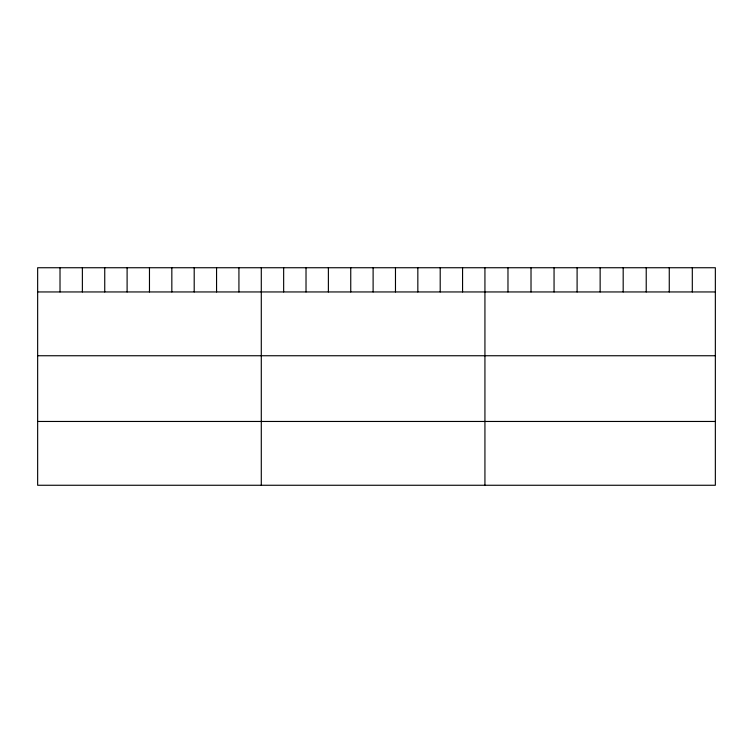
<?xml version="1.0" encoding="UTF-8"?>
<svg xmlns="http://www.w3.org/2000/svg" width="753" height="753" viewBox="0 0 753 753"><rect width="100%" height="100%" fill="white"/><g stroke="black" fill="none" stroke-linecap="round" stroke-linejoin="round"><path stroke-width="1.13" d="M715.35 291.948L715.35 485.261L37.65 485.261L37.65 267.739L715.35 267.739L715.35 291.948L37.65 291.948M37.65 355.745L715.35 355.745M37.65 421.464L715.35 421.464M692.308 267.739L692.308 291.948M669.266 267.739L669.266 291.948M646.225 267.739L646.225 291.948M623.183 267.739L623.183 291.948M600.141 267.739L600.141 291.948M577.099 267.739L577.099 291.948M554.057 267.739L554.057 291.948M531.016 267.739L531.016 291.948M507.974 267.739L507.974 291.948M484.932 267.739L484.932 485.261M462.568 267.739L462.568 291.948M440.204 267.739L440.204 291.948M417.84 267.739L417.84 291.948M395.476 267.739L395.476 291.948M373.111 267.739L373.111 291.948M350.747 267.739L350.747 291.948M328.383 267.739L328.383 291.948M306.019 267.739L306.019 291.948M283.655 267.739L283.655 291.948M261.291 267.739L261.291 485.261M238.927 267.739L238.927 291.948M216.563 267.739L216.563 291.948M194.199 267.739L194.199 291.948M171.835 267.739L171.835 291.948M149.471 267.739L149.471 291.948M127.106 267.739L127.106 291.948M104.742 267.739L104.742 291.948M82.378 267.739L82.378 291.948M60.014 267.739L60.014 291.948"/></g></svg>
